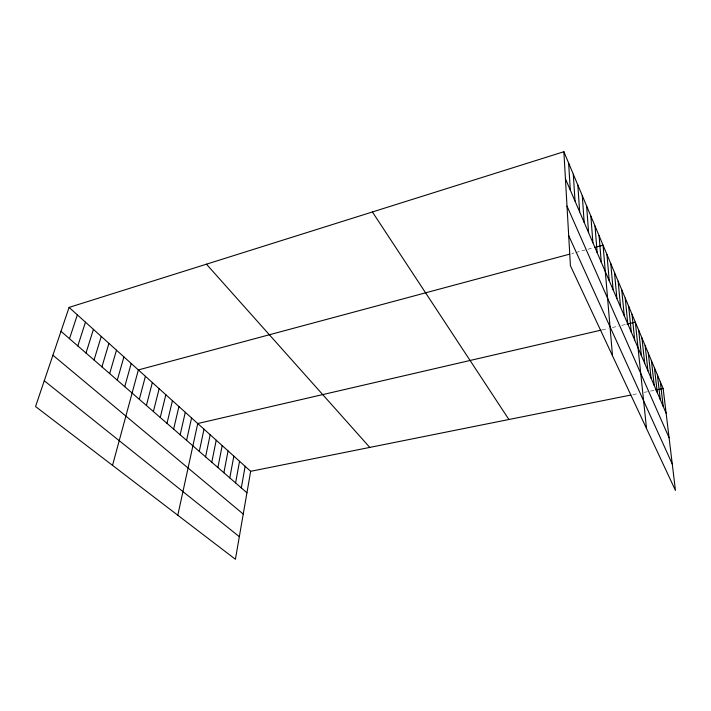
<?xml version="1.0" encoding="UTF-8"?>
<svg xmlns="http://www.w3.org/2000/svg" width="711" height="711" viewBox="0 0 711 711"><rect width="100%" height="100%" fill="white"/><g stroke="black" fill="none" stroke-linecap="round" stroke-linejoin="round"><path stroke-width="0.53" stroke-dasharray="3.56 2.67" d="M571.786 253.578L573.839 253.027M575.91 252.476L592.547 248.006M602.146 329.886L608.287 328.464M612.42 327.513L618.632 326.073M621.734 325.354L626.969 324.145M632.879 394.632L638.025 393.601M644.273 392.348L647.401 391.717M650.521 391.094L654.733 390.25"/><path stroke-width="1.07" d="M69.091 307.401L250.663 471.304L235.412 559.273L35.55 406.532L69.091 307.401L563.876 151.727L663.15 388.562L675.45 490.43L570.426 265.745L563.876 151.727M241.305 487.888L245.144 466.318M235.59 482.92L239.536 461.261M229.777 477.881L233.848 456.124M223.876 472.753L228.062 450.907M217.877 467.545L222.188 445.61M211.78 462.248L216.224 440.225M205.586 456.871L210.163 434.75M199.293 451.405L204.004 429.186M177.803 515.244L197.738 423.534L601.124 330.126M186.575 440.367L191.57 417.961M180.159 434.785L185.287 412.291M173.635 429.124L178.914 406.541M166.996 423.365L172.435 400.684M160.251 417.508L165.841 394.738M153.398 411.553L159.148 388.695M146.422 405.492L152.332 382.545M139.32 399.333L145.408 376.288M112.534 465.367L138.361 369.933L569.742 254.129M124.754 386.677L131.197 363.463M117.279 380.189L123.91 356.886M109.672 373.586L116.488 350.185M101.922 366.858L108.934 343.369M94.039 360.006L101.255 336.436M86.004 353.029L93.425 329.371M77.828 345.928L85.462 322.181M69.491 338.694L77.357 314.857M594.654 247.437L603.052 245.188L612.491 355.731M626.969 324.145L635.341 322.199L646.539 428.591M250.663 471.304L630.817 395.049M655.782 390.037L663.15 388.562M44.269 380.767L239.331 536.672M52.916 355.207L243.242 514.071M61.004 331.317L246.939 492.776M206.448 264.181L369.791 447.406M372.404 211.967L508.898 419.499M568.693 235.617L672.259 463.999M566.996 206.083L669.095 437.754M565.432 178.772L666.127 413.18M660.297 381.736L663.239 406.47M657.382 374.786L660.297 399.626M654.413 367.703L657.302 392.65M651.383 360.477L654.253 385.531M648.299 353.118L651.134 378.279M645.153 345.617L647.952 370.884M641.944 337.965L644.717 363.339M638.674 330.162L641.411 355.642M632.035 314.324L634.692 340M628.666 306.281L631.279 332.064M625.227 298.078L627.795 323.958M621.716 289.715L624.24 315.684M618.143 281.174L620.614 307.241M614.482 272.455L616.908 298.611M610.758 263.559L613.122 289.804M606.945 254.467L609.256 280.801M599.08 235.705L601.266 262.208M595.018 226.009L597.142 252.592M590.859 216.1L592.921 242.762M586.619 205.977L588.601 232.71M582.273 195.614L584.184 222.419M577.83 185.02L579.661 211.896M573.288 174.177L575.03 201.115M568.64 163.086L570.284 190.077"/></g></svg>
